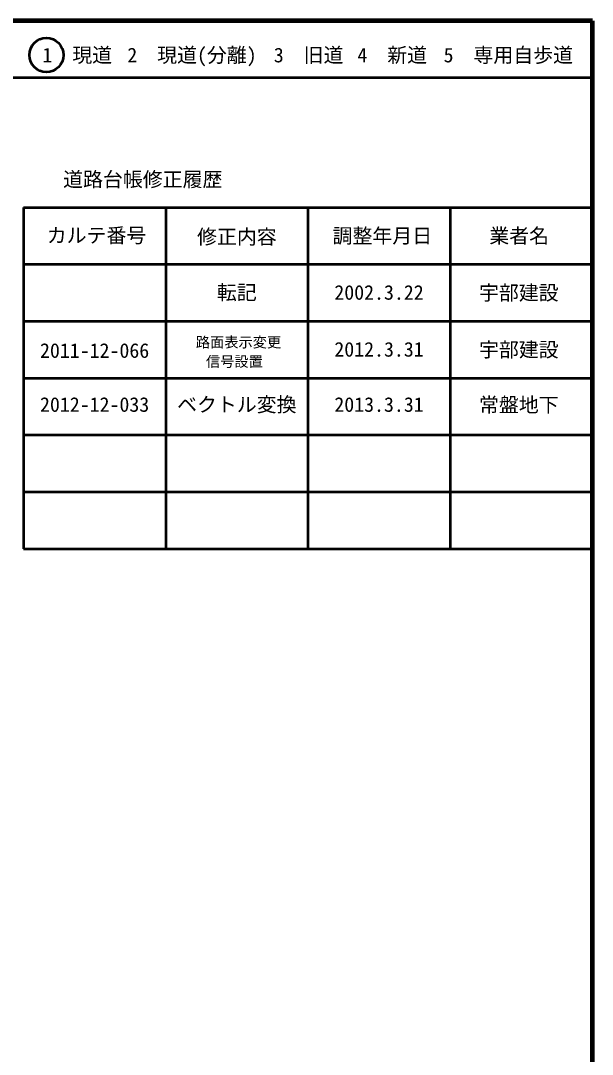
# Model space of a CAD drawing. Units: millimetres, scale not verified. Extents: x 40000 to 680000, y 20000 to 380000.
# Drawn here: x 579500 to 680000, y 198357 to 380000 of the extents above; entities that cross this region are included whole.
import ezdxf
from ezdxf.enums import TextEntityAlignment as Align

# ---------------------------------------------------------------- set-up
doc = ezdxf.new("R2010")
doc.units = ezdxf.units.MM
doc.header["$LTSCALE"] = 1000
for name, color, linetype, lineweight in [('M-TTL', 2, 'Continuous', 140), ('M-TTL-FRAM', 2, 'Continuous', 50), ('M-TTL-LINE', 7, 'Continuous', 50)]:
    doc.layers.add(name, color=color, linetype=linetype, lineweight=lineweight)
doc.layers.add('M-TTL-TXT', color=7, linetype='Continuous')
doc.styles.add('ＭＳ ゴシック', font='')
doc.styles.get('ＭＳ ゴシック').set_extended_font_data('MS Gothic')

msp = doc.modelspace()

# ---------------------------------------------------------------- linework, layer by layer
at = {"layer": 'M-TTL'}
for p, q in [((680000, 380000), (40000, 380000)), ((680000, 20000), (680000, 380000))]:
    msp.add_line(p, q, dxfattribs=at)
at = {"layer": 'M-TTL-FRAM'}
for p, q in [((580000, 347197), (580000, 287197)), ((580000, 347197), (680000, 347197)), ((580000, 287197), (680000, 287197))]:
    msp.add_line(p, q, dxfattribs=at)
at = {"layer": 'M-TTL-LINE'}
for p, q in [((40000, 370000), (680000, 370000)), ((605000, 347197), (605000, 287197)), ((630000, 347197), (630000, 287197)), ((655000, 347197), (655000, 287197)), ((580000, 337197), (680000, 337197)), ((580000, 327197), (680000, 327197)), ((580000, 317197), (680000, 317197)), ((580000, 307197), (680000, 307197)), ((580000, 297197), (680000, 297197))]:
    msp.add_line(p, q, dxfattribs=at)
msp.add_circle((584031, 373958), 3000, dxfattribs=at)

# ---------------------------------------------------------------- texts
at = {"layer": 'M-TTL-TXT', "style": 'ＭＳ ゴシック'}
for s, height, p in [('1\u3000現道', 2566, (589448, 373958)), ('2\u3000現道(分離)', 2566, (609619, 373958)), ('3\u3000旧道', 2566, (630121, 373958)), ('4\u3000新道', 2566, (644824, 373958)), ('5\u3000専用自歩道', 2566, (665228, 373958)), ('道路台帳修正履歴', 2566, (600968, 352113)), ('カルテ番号', 2566, (592839, 342277)), ('修正内容', 2566, (617509, 342023)), ('調整年月日', 2566, (643089, 342197)), ('業者名', 2566, (667134, 342197)), ('転記', 2566, (617500, 332245)), ('2002.3.22', 2566, (642500, 332245)), ('宇部建設', 2566, (667077, 332189)), ('路面表示変更', 1833, (617796, 323495)), ('2012.3.31', 2566, (642500, 322245)), ('宇部建設', 2566, (667077, 322189)), ('2011-12-066', 2566, (592500, 322034)), ('信号設置', 1833, (617071, 320099))]:
    msp.add_text(s, height=height, dxfattribs=at).set_placement(p, align=Align.MIDDLE_CENTER)
for s, p in [('2012-12-033', (592500, 310495)), ('ベクトル変換', (617500, 310495)), ('2013.3.31', (642500, 310495)), ('常盤地下', (667077, 310439))]:
    msp.add_text(s, height=2566, dxfattribs=at).set_placement(p, align=Align.BOTTOM_CENTER)

doc.saveas('drawing.dxf')
